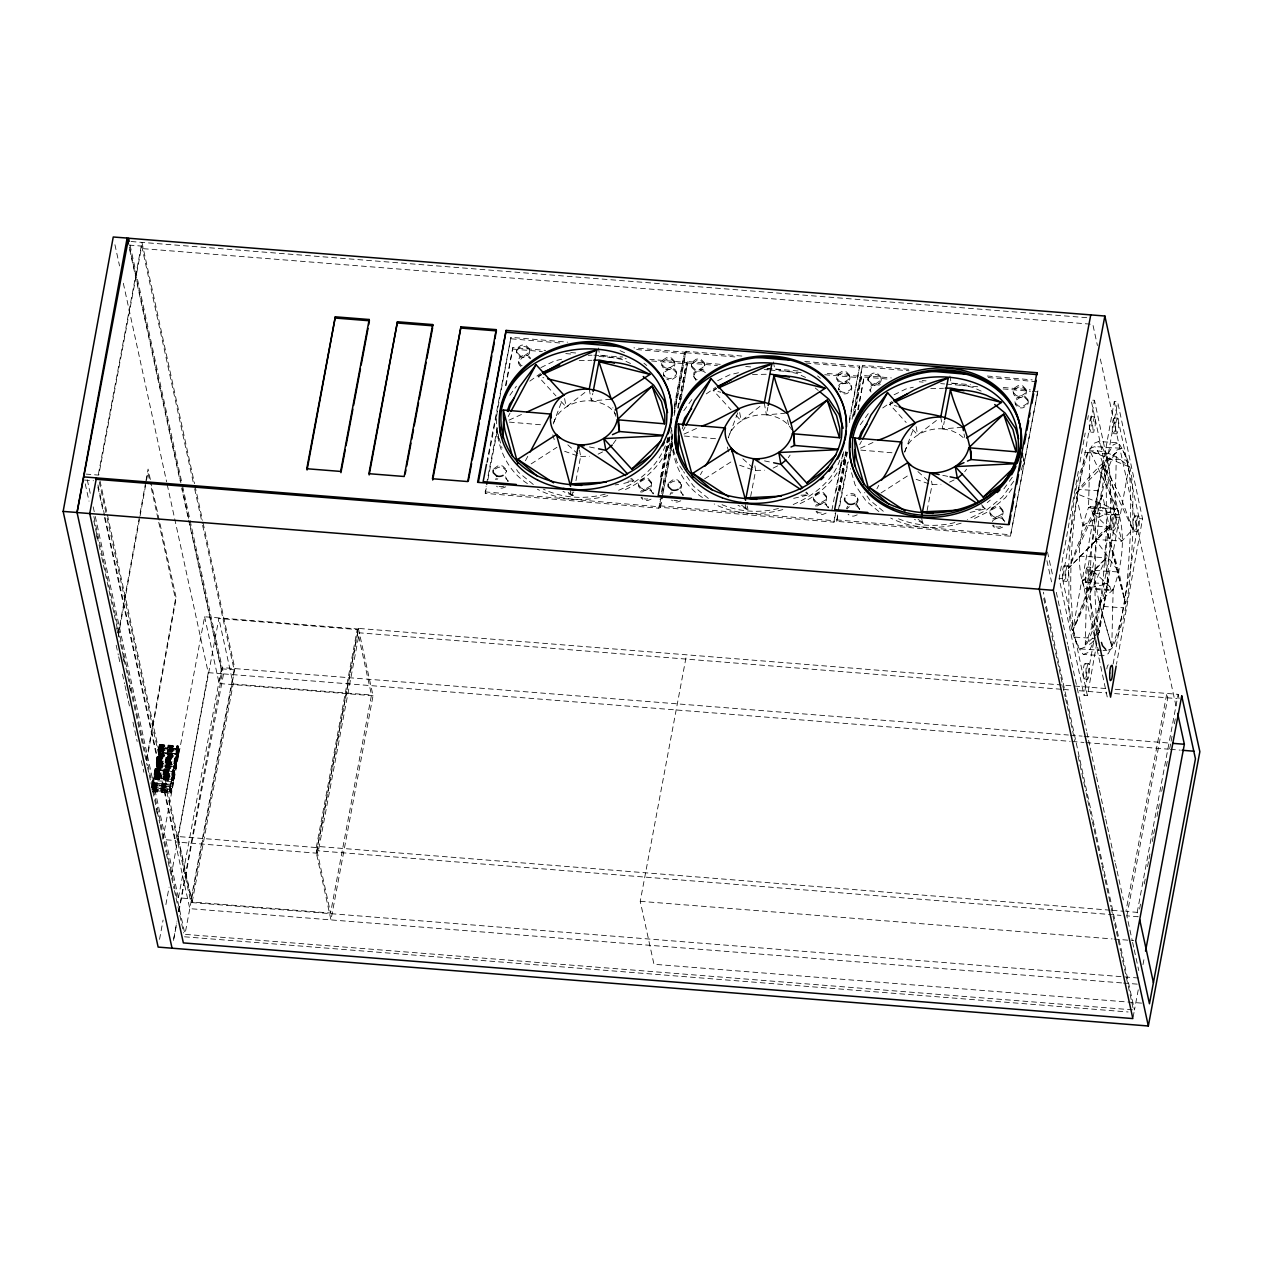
<?xml version="1.0" encoding="UTF-8"?>
<svg xmlns="http://www.w3.org/2000/svg" width="1263" height="1263" viewBox="0 0 1263 1263"><rect width="100%" height="100%" fill="white"/><g stroke="black" fill="none" stroke-linecap="round" stroke-linejoin="round"><path stroke-width="0.75" stroke-dasharray="5 3.75" d="M178.888 748.927L159.864 747.364C162.138 746.528 158.822 762.378 158.68 752.559L176.978 753.948C178.02 764.81 179.614 746.212 177.957 745.88L159.643 744.491L158.396 751.343L158.57 752.48L178.288 753.885L178.383 749.954L158.57 748.454M152.16 786.944L152.144 787.78L171.768 789.249L171.942 788.428L152.16 786.944L153.028 780.439L171.326 781.829L172.321 786.344L154.007 784.955L153.028 780.439M154.449 774.172L155.207 770.114L173.505 771.504L173.457 778.75L155.144 777.361L154.449 774.172L172.763 775.561L173.457 778.75M155.144 777.361L155.207 770.114M175.746 766.894L157.291 765.599L156.596 762.41L157.354 758.353L175.652 759.742L175.604 766.988L175.652 759.742M157.291 765.599L157.354 758.353M170.095 789.28C170.489 799.684 175.068 780.85 171.484 779.318L153.17 777.929L152.113 784.149L151.797 787.891L170.095 789.28L170.584 784.339L152.27 782.949M172.763 775.561L173.505 771.504M159.643 744.491L159.864 747.364M1090.522 506.747L1117.029 508.468C1126.343 533.491 1122.491 564.829 1113.145 589.71L1111.172 590.484L1084.649 588.763C1075.35 563.74 1079.186 532.418 1088.548 507.537L1090.522 506.747C1099.82 531.77 1095.984 563.109 1086.622 587.974L1085.264 644.714L1087.917 645.282L1091.153 643.372A160.606 20.745 -75.3 0 0 1094.958 639.015M1128.948 466.71L1089.906 450.812L1120.265 515.13L1088.548 507.537L1089.906 450.812L1099.647 451.049L1109.498 453.796A161.838 74.375 81.9 0 1 1128.948 466.694L1120.265 515.13L1093.742 513.409L1102.441 464.989A161.869 74.391 81.9 0 1 1121.544 499.295L1132.785 529.371L1121.86 541.132L1095.337 539.412L1106.277 527.65L1118.907 572.013L1125.68 603.809A146.808 3.363 76 0 1 1121.055 586.064L1106.277 527.65L1125.68 603.809M1092.384 570.292L1099.157 602.088A146.587 3.363 76 0 0 1102.962 616.028L1111.787 646.435L1113.145 589.71L1092.384 570.292L1118.907 572.013L1095.337 539.412M1102.536 495.143L1068.908 567.876L1109.309 526.939L1068.908 567.876L1078.902 542.285L1093.205 511.989A147.85 52.02 -66.9 0 1 1102.536 495.143L1109.309 526.939L1082.786 525.219L1076.013 493.423A148.039 52.083 -66.9 0 1 1086.148 480.382L1099.741 465.794L1116.413 452.533L1115.055 509.257C1105.709 534.138 1101.857 565.461 1111.172 590.484M177.846 749.117C177.167 745.091 176.852 756.853 177.846 749.117L158.68 747.68M159.201 753.348C160.433 741.239 160.638 755.827 159.201 753.348L178.446 754.627M154.118 774.882C157.054 752.59 156.375 792.122 154.118 774.882L172.431 776.271C172.605 786.344 176.362 772.703 173.82 769.672L155.302 768.346M156.265 763.12C159.201 740.828 158.522 780.36 156.265 763.12L174.578 764.51C176.82 781.75 177.515 742.218 174.578 764.51M172.431 776.271L173.82 769.672M527.397 483.571C503.463 468.336 493.707 438.198 497.322 410.964L487.423 462.211M498.269 438.671L498.396 434.882M520.94 366.491C516.93 363.949 517.656 356.987 522.472 355.756A6.725 5.652 -10.8 0 1 528.897 356.308L530.87 358.455M522.124 365.67A6.725 5.652 -10.8 0 1 520.672 365.007L518.619 361.597L522.74 357.24A6.725 5.652 -10.8 0 1 529.165 357.792L530.334 358.755M702.449 497.511C680.473 483.366 669.579 456.132 672.169 430.588M673.305 452.612L673.432 448.823M705.37 372.696L704.201 371.732A6.725 5.652 -10.8 0 0 697.776 371.18L695.045 372.932L693.624 376.942L693.892 372.696L697.508 369.696A6.725 5.652 -10.8 0 1 703.933 370.248L705.922 372.411M879.222 385.136A6.725 5.652 -10.8 0 0 874.233 385.247L871.502 386.999L870.081 390.993L870.349 386.746L873.964 383.763A6.725 5.652 -10.8 0 1 880.39 384.315M1021.435 469.962L1024.198 458.816M171.484 779.318L170.9 791.175L171.768 789.249M1078.476 489.46C1072.555 524.603 1070.156 560.298 1070.85 595.931C1073.439 615.16 1069.84 638.778 1083.322 654.455L1103.136 655.734L1108.251 653.681C1128.443 615.397 1127.701 569.802 1130.874 527.602C1128.79 500.211 1135.311 466.221 1118.371 442.792L1098.557 441.497L1093.426 443.55L1088.138 452.707L1083.038 468.368L1078.476 489.46L1098.289 490.739L1102.852 469.662L1107.951 454.001L1113.24 444.829L1118.371 442.792M1098.289 490.739C1091.279 543.295 1084.112 598.678 1098.526 650.524M1083.322 654.455L1088.438 652.403C1108.614 614.118 1107.888 568.524 1111.061 526.308C1108.961 498.932 1115.497 464.926 1098.557 441.497M358.376 628.406L373.043 695.771L330.953 919.89L316.413 853.157L358.376 628.406L1105.867 688.54M1096.789 643.325L1087.411 695.66L1084.064 695.439L1059.136 578.391L1078.602 469.852M1079.991 462.1L1082.77 446.597M1083.117 444.655L1084.159 438.845M1084.507 436.903L1085.201 433.02M1087.632 419.458L1088.327 415.574M1087.411 695.66L1062.483 578.612L1094.468 400.292L1091.121 400.071L1116.05 517.12L1084.064 695.439M1095.416 569.597L1083.686 603.525A161.111 20.808 -75.3 0 1 1072.745 630.537L1095.416 569.597L1106.356 557.82L1081.428 582.101L1072.745 630.537L1106.356 557.82L1079.833 556.099M1107.225 696.939L1082.296 579.906L1114.282 401.587L1117.629 401.792L1142.557 518.84L1116.492 664.212M1097.089 633.837L1085.643 580.112L1117.629 401.792M1098.194 635.573L1119.397 517.341L1094.468 400.292M1097.768 634.768A160.606 20.745 -75.3 0 0 1099.252 632.258L1107.935 583.822L1081.428 582.101M1113.129 663.991L1139.21 518.619L1114.282 401.587M118.28 633.663L145.624 482.624M145.971 480.698L148.071 469.078L150.597 480.619M118.248 636.441L146.176 482.198M146.524 480.272L147.913 472.567L149.587 480.224M146.54 759.126L175.51 599.104L150.013 482.15M146.745 760.626L176.189 597.983L151.007 482.545M154.007 784.955L153.139 789.091M153.17 777.929L154.496 783.96L153.123 790.622L171.421 792.012M170.284 786.738L177.846 745.296L178.92 750.206L171.358 791.664L170.284 786.738L151.97 785.365M159.548 939.356L163.085 920.032M165.895 904.576L169.068 887.179M171.2 875.591L208.237 672.674L167.048 483.761M173.805 938.472L176.978 921.09M178.746 911.428L222.13 673.716L181.777 488.67M98.372 474.367L141.93 242.385L194.549 483.682M129.047 245.085L141.756 246.096L98.751 475.125L86.042 474.099M316.413 853.157L358.487 629.037L204.622 616.77L162.801 839.516L175.51 840.527L175.241 841.916L316.413 853.157L318.387 850.82L359.324 632.81L1061.567 689.298M177.941 836.532L218.878 618.523L357.224 629.542L371.496 695.029L330.559 913.038L192.213 902.003L177.941 836.532L316.287 847.552L330.559 913.038M202.633 525.345L234.129 669.8L191.123 898.814L178.43 897.804L221.435 668.79L189.939 524.334M373.043 695.771L219.178 683.504L222.162 667.59L1068.372 735.019M173.489 940.414L176.757 923.032M178.936 911.444L223.535 673.889L181.983 483.287M1132.501 1009.847L184.966 934.352L234.871 668.601L202.948 522.219M192.213 902.003L233.15 683.993L218.878 618.523M316.287 847.552L357.224 629.542M1141.594 1003.122L653.966 964.269L640.23 901.308L686.235 656.381M1126.849 915.849L1167.786 697.855L1166.838 693.434L1125.901 911.444L1137.205 912.36L1138.137 916.764L1126.849 915.849L1127.67 919.638M1137.205 912.36L1178.142 694.35L1113.729 689.172M1139.589 909.044L1140.678 903.266M1144.294 883.974L1145.383 878.18M1147.562 866.607L1148.651 860.813M1149.014 858.887L1150.104 853.093M1152.266 841.521L1153.356 835.727M1153.719 833.801L1154.808 828.023M1156.987 816.435L1158.06 810.657M1158.424 808.73L1159.513 802.936M1161.692 791.364L1162.781 785.57M1166.396 766.278L1167.486 760.5M1169.664 748.912L1170.754 743.133M1171.117 741.207L1172.19 735.413M1174.369 723.841L1175.458 718.047M1133.148 1017.047L1134 1012.452M1138.247 989.813L1134.458 1010.005L1043.364 592.189M1142.983 964.648L1144.436 956.912M486.839 462.384L510.978 337.332L567.561 342.178M498.048 407.16L510.978 337.332M672.642 437.045L658.907 508.215L485.26 493.359L486.081 486.192M486.444 484.282L497.448 427.336M505.5 385.578L512.825 347.609L545.632 350.404M485.26 493.359L487.486 481.819M487.85 479.893L497.133 431.804M506.037 385.641L512.825 347.609M568.192 492.428L573.086 495.633L573.797 491.891M575.96 480.698L580.648 456.432L579.133 448.049M553.826 422.252C559.004 407.207 576.307 399.787 591.368 400.86L592.805 393.409M660.502 477.225L668.301 436.824M674.237 406.055L684.641 352.188L633.9 347.846M661.086 477.067L668.79 437.203M674.284 408.723L684.641 352.188M661.891 476.325L669.69 435.924M674.142 412.843L686.014 351.288L742.597 356.119M662.475 476.167L671.269 430.604M674.189 415.416L686.014 351.288M658.907 508.215L660.107 499.138M661.575 491.544L672.563 434.598L671.3 427.573M677.694 408.012L686.488 362.449L649.829 359.324M678.215 408.186L686.488 362.449M835.806 512.541L833.959 522.172L660.296 507.316L672.484 441.276M679.81 403.307L687.877 361.55L720.668 364.36M660.296 507.316L662.522 495.775M662.901 493.849L672.548 443.834M681.089 399.582L687.877 361.55M750.648 496.517L755.684 470.389L754.785 465.352M737.718 412.78L728.277 437.945C732.682 421.889 750.743 413.633 766.404 414.817L767.857 407.349M831.843 510.41L843.337 450.78M849.289 419.995L859.677 366.128L803.094 361.297M836.138 491.023L843.826 451.144M849.32 422.679L859.677 366.128M838.348 490.391L846.147 449.991M852.083 419.205L862.471 365.339L909.297 369.349M838.932 490.218L846.257 452.265C840.116 476.688 820.066 495.538 797.19 504.821M853.22 416.19L862.471 365.339M833.959 522.172L835.159 513.094M839.548 490.312L846.873 452.343M853.835 416.269L861.524 376.406L824.865 373.264M839.895 491.386L847.694 450.986M854.751 414.438L861.524 376.406M1010.416 536.222L1037.981 390.456L1010.416 536.222L836.753 521.366L837.953 512.289M838.316 510.394L847.836 461.042M857.735 409.78L864.334 375.616L891.346 377.921M836.753 521.366L838.237 513.678M839.721 505.989L848.262 461.737M858.287 409.796L864.334 375.616M927.105 510.568L932.141 484.455L931.541 481.092M904.687 452.028C909.155 435.988 927.168 427.683 942.861 428.867L944.314 421.416M158.838 754.295L177.704 755.59L178.288 753.885M177.957 745.88L176.978 753.948M158.885 750.696L159.422 746.354L158.885 750.696L177.199 752.085M667.89 437.456C661.923 462.668 641.099 481.55 617.544 490.691M672.563 434.598C666.564 460.442 646.53 481.235 622.138 490.881M839.816 460.158C832.27 482.213 811.714 496.991 790.843 505.5M1086.464 568.65L1087.238 567.055L1090.964 567.245A8.336 1.468 -86.1 0 1 1091.737 570.229L1091.658 576.054A7.625 1.342 -86.1 0 1 1090.806 581.327L1090.032 582.922L1086.306 582.717A8.336 1.468 -86.1 0 1 1085.549 579.733L1085.612 573.907A7.625 1.342 -86.1 0 1 1086.464 568.65M553.226 423.989L562.003 400.624M904.734 451.996L913.496 428.631M508.184 416.569L510.031 413.112M525.424 460.758L528.202 455.564M683.22 430.509L685.083 427.052M700.46 474.699L702.323 471.241M859.677 444.576L861.54 441.119M876.917 488.765L878.78 485.308M509.842 395.272L516.409 386.178M613.218 443.739L615.997 439.887M683.788 410.728L692.55 398.619L692.819 400.103M788.254 457.695L790.117 455.122M860.245 424.794L869.007 412.669M964.711 471.746L966.574 469.189M1003.88 488.892L1008.269 482.845M1009.358 481.329L1012.642 476.783M1013.779 481.219L1002.348 497.038L986.498 510.126L967.3 519.551M1012.042 488.592L1005.474 497.669L988.787 511.436L971.957 519.709M493.896 468.762L497.733 465.968A6.741 5.668 -10.8 0 1 502.706 466.11L505.879 469.126A6.173 5.178 -10.8 0 1 505.421 473.23M668.948 482.703L672.784 479.908A6.741 5.668 -10.8 0 1 677.742 480.066L680.931 483.082A6.173 5.178 -10.8 0 1 680.457 487.186L679.478 488.371M855.935 502.437L856.914 501.253A6.173 5.178 -10.8 0 0 857.388 497.133L854.198 494.117A6.741 5.668 -10.8 0 0 849.241 493.975L846.384 495.585M856.203 503.921L857.182 502.737A6.173 5.178 -10.8 0 0 857.656 498.617L854.467 495.601A6.741 5.668 -10.8 0 0 849.51 495.459L847.962 496.106M1111.74 514.278L1110.966 515.667A7.625 1.342 -86.1 0 0 1110.066 520.766L1109.94 526.671A8.336 1.468 -86.1 0 0 1110.651 529.923L1114.361 530.239L1115.15 528.834A7.625 1.342 -86.1 0 0 1116.034 523.735L1116.176 517.83A8.336 1.468 -86.1 0 0 1115.45 514.578L1112.103 514.373A8.336 1.468 -86.1 0 1 1112.814 517.625L1112.687 523.529A7.625 1.342 -86.1 0 1 1111.787 528.629L1111.014 530.018M1115.087 514.499L1114.313 515.888A7.625 1.342 -86.1 0 0 1113.413 520.988L1113.287 526.892A8.336 1.468 -86.1 0 0 1113.998 530.144L1114.361 530.239M178.383 749.954L177.704 755.59M1134.916 515.778L1134.127 517.151A7.625 1.342 -86.1 0 0 1133.227 522.219L1133.1 528.139A8.336 1.468 -86.1 0 0 1133.811 531.423L1137.521 531.739L1138.295 530.365A7.625 1.342 -86.1 0 0 1139.21 525.297L1139.337 519.377A8.336 1.468 -86.1 0 0 1138.626 516.093L1135.279 515.872A8.336 1.468 -86.1 0 1 1135.99 519.172L1135.847 525.076A7.625 1.342 -86.1 0 1 1134.948 530.16L1134.174 531.518M1138.263 515.999L1137.489 517.356A7.625 1.342 -86.1 0 0 1136.574 522.44L1136.447 528.344A8.336 1.468 -86.1 0 0 1137.158 531.628L1137.521 531.739M1116.413 452.533L1076.013 493.423L1115.055 509.257L1117.029 508.468M641.667 492.27L645.914 489.918A6.741 5.668 -10.8 0 1 650.761 490.644L653.381 494.007L650.492 489.16A6.741 5.668 -10.8 0 0 645.646 488.434L641.399 490.786A6.173 5.178 -10.8 0 0 640.594 492.065M816.719 506.226L820.95 503.874A6.741 5.668 -10.8 0 1 825.813 504.584L828.433 507.963L825.544 503.1A6.741 5.668 -10.8 0 0 820.682 502.39L816.451 504.742A6.173 5.178 -10.8 0 0 815.251 507.394M1099.252 632.258L1085.264 644.714L1107.935 583.822L1084.649 588.763M496.643 479.703L497.843 478.661M671.679 493.644L672.895 492.602M849.352 506.668L848.136 507.71A6.173 5.178 -10.8 0 0 847.284 508.957M529.813 381.142L540.501 373.469M706.301 393.898L715.553 387.425M882.758 407.949L892.01 401.492M987.208 502.658L990.239 500.148M1108.267 664.812L1107.493 665.948A7.625 1.342 -86.1 0 0 1106.798 668.885M561.056 401.429L566.14 406.986L586.158 391.498M736.092 415.369L741.192 420.926L761.21 405.439M912.549 429.436L917.648 434.993L937.667 419.505M495.159 469.062L498.001 467.452A6.741 5.668 -10.8 0 1 502.974 467.594L506.147 470.61A6.173 5.178 -10.8 0 1 505.689 474.714M670.195 483.003L673.053 481.392A6.741 5.668 -10.8 0 1 678.01 481.55L680.489 483.319L681.483 485.923M1085.122 663.312L1084.349 664.37A7.625 1.342 -86.1 0 0 1083.386 669.169L1083.165 675.168A8.336 1.468 -86.1 0 0 1083.812 678.847L1087.506 679.336L1088.28 678.263A7.625 1.342 -86.1 0 0 1089.243 673.463L1089.464 667.48A8.336 1.468 -86.1 0 0 1088.817 663.801L1085.47 663.58A8.336 1.468 -86.1 0 1 1086.117 667.259L1085.88 673.258A7.625 1.342 -86.1 0 1 1084.933 678.057L1084.159 679.115M1088.469 663.533L1087.696 664.591A7.625 1.342 -86.1 0 0 1086.733 669.39L1086.512 675.389A8.336 1.468 -86.1 0 0 1087.159 679.068L1087.506 679.336M541.274 374.306L538.149 376.421L555.957 395.872M716.31 388.262L713.185 390.362L731.009 409.812M892.767 402.313L889.641 404.428L906.187 422.489M531.155 463.884L556.951 447.307M704.58 478.866L731.987 461.263M881.037 492.933L908.444 475.314M159.154 756.063L177.467 757.453M651.077 499.138L647.998 500.416A6.741 5.668 -10.8 0 1 643.135 499.69L641.004 497.638M826.113 513.078L823.034 514.357A6.741 5.668 -10.8 0 1 818.187 513.646L816.056 511.594M1002.569 527.145L999.491 528.423A6.741 5.668 -10.8 0 1 994.644 527.697L992.513 525.645M505.721 486.839L502.595 488.039A6.741 5.668 -10.8 0 1 497.78 487.171L496.596 486.223M680.757 500.795L677.631 501.979A6.741 5.668 -10.8 0 1 672.832 501.111L671.632 500.18M857.214 514.846L854.088 516.046A6.741 5.668 -10.8 0 1 849.289 515.178L848.089 514.23M1064.33 565.477L1063.557 566.392A7.625 1.342 -86.1 0 0 1062.578 571.05L1062.309 577.08A8.336 1.468 -86.1 0 0 1062.925 580.917L1066.619 581.485L1067.393 580.57A7.625 1.342 -86.1 0 0 1068.372 575.896L1068.624 569.881A8.336 1.468 -86.1 0 0 1068.024 566.029L1064.677 565.824A8.336 1.468 -86.1 0 1 1065.277 569.66L1065.009 575.691A7.625 1.342 -86.1 0 1 1064.046 580.349L1063.272 581.264M1067.677 565.698L1066.903 566.613A7.625 1.342 -86.1 0 0 1065.925 571.271L1065.672 577.286A8.336 1.468 -86.1 0 0 1066.272 581.138L1066.619 581.485M1082.786 525.219L1115.055 509.257L1088.548 507.537M540.911 367.596L554.378 360.981L561.814 359.181M717.637 380.716L729.414 374.922L740.592 372.222M598.078 454.143L602.751 451.854M894.093 394.782L905.871 388.988L913.323 387.188M773.13 468.099L777.803 465.794M949.587 482.15L954.244 479.861M508.942 420.153L523.166 413.711M683.993 434.093L698.202 427.668M860.45 448.16L874.659 441.734M541.701 374.811L538.149 376.421L543.816 377.826M716.737 388.767L713.185 390.362L720.763 392.24M893.194 402.818L889.641 404.428L897.219 406.307M1091.106 416.411L1089.148 423.847L1089.969 432.183L1093.695 432.262L1095.274 424.968L1094.784 417.011L1091.106 416.411L1091.927 424.747L1089.969 432.183M1094.453 416.632L1092.495 424.068L1093.316 432.404M1108.488 650.003L1111.724 648.708C1130.906 612.318 1130.211 568.997 1133.227 528.897C1131.269 502.548 1137.426 470.925 1121.339 448.302L1094.832 446.581L1089.953 448.523C1070.787 484.913 1071.482 528.234 1068.466 568.35C1070.424 594.684 1064.267 626.306 1080.354 648.929L1101.178 650.287M1121.339 448.302L1116.476 450.244C1100.483 478.361 1100.073 512.304 1096.252 543.674C1094.532 573.828 1093.6 604.346 1098.905 634.2M1080.354 648.929L1085.217 646.988C1104.399 610.597 1103.688 567.276 1106.704 527.176C1104.746 500.827 1110.919 469.204 1094.832 446.581M1000.849 526.45L999.222 526.939A6.741 5.668 -10.8 0 1 994.376 526.213M503.969 486.113L502.327 486.555A6.741 5.668 -10.8 0 1 498.98 486.318M605.198 494.117C585.006 499.564 562.351 498.254 543.422 489.16M607.787 495.617C584.706 502.216 558.751 500.416 537.375 489.207M778.466 508.5C759.395 513.315 738.145 511.989 720.163 503.874M782.839 509.557C760.405 515.936 735.129 514.546 714.195 503.969M954.923 522.55C935.851 527.381 914.601 526.055 896.619 517.941M961.159 523.166C938.172 529.955 912.186 528.944 890.652 518.035M623.764 483.429L633.868 480.887L631.326 478.109M793.669 498.348L808.904 494.828L806.362 492.049M970.126 512.415L985.361 508.894L981.54 504.726M615.16 484.913L618.617 484.408M589.237 389.115L591.368 400.86L611.324 399.282M764.289 403.055L766.404 414.817L784.56 413.364M940.746 417.122L942.861 428.867L962.816 427.289M627.964 481.171L633.868 480.887L630.616 478.756M801.042 495.207L808.904 494.828L805.652 492.696M975.541 509.368L985.361 508.894L982.109 506.763M1090.964 567.245L1089.827 568.871A7.625 1.342 -86.1 0 0 1088.959 574.128L1088.895 579.954A8.336 1.468 -86.1 0 0 1089.653 582.938M1086.306 582.717L1087.459 581.106A7.625 1.342 -86.1 0 0 1088.311 575.833L1088.39 570.008A8.336 1.468 -86.1 0 0 1087.617 567.04M588.179 355.298L592.015 355.203M593.926 355.156L622.817 357.003M579.243 360.571L591.968 360.271M767.051 369.159L774.708 368.97L796.7 373.359L805.589 377.448M752.464 374.558L767.004 374.227M930.752 388.578L943.461 388.278M580.648 456.432L589.474 456.227M755.684 470.389L764.525 470.183M932.141 484.455L940.982 484.234M1114.361 417.974L1113.208 419.553A7.625 1.342 -86.1 0 0 1112.356 424.794L1112.277 430.636A8.336 1.468 -86.1 0 0 1113.035 433.635L1116.76 433.856L1117.534 432.278A7.625 1.342 -86.1 0 0 1118.402 427.036L1118.465 421.195A8.336 1.468 -86.1 0 0 1117.708 418.179L1114.361 417.974A8.336 1.468 -86.1 0 1 1115.118 420.974L1115.055 426.815A7.625 1.342 -86.1 0 1 1114.187 432.057L1113.035 433.635M1117.708 418.195L1116.571 419.774A7.625 1.342 -86.1 0 0 1115.703 425.015L1115.624 430.857A8.336 1.468 -86.1 0 0 1116.397 433.856M1084.791 452.501L1107.951 454.001M1106.925 458.816L1126.738 460.095M1116.05 517.12L1119.397 517.341M1139.21 518.619L1142.557 518.84M1059.136 578.391L1062.483 578.612M1082.296 579.906L1085.643 580.112M1086.622 587.974L1113.145 589.71L1099.157 602.088L1111.787 646.435M1103.404 606.493L1123.217 607.787M1074.939 637.136L1094.753 638.415M1103.073 650.413L1106.862 650.65M208.237 672.674L222.13 673.716M159.391 744.775L178.13 746.212M159.233 745.138L177.546 746.528M159.896 745.265L178.194 746.654M159.091 745.612L177.404 747.001M159.912 745.833L178.225 747.222M158.949 746.212L178.209 747.917M159.28 746.512L178.699 748.138M158.806 746.922L178.825 748.485M160.606 748.122L178.92 749.512M159.896 748.754L178.92 750.206M158.491 749.227L178.572 750.806M160.575 749.654L178.872 751.043M158.428 750.001L177.499 751.469M159.485 750.269L178.541 751.738M158.791 750.522L178.809 751.943M158.396 751.343L178.715 752.843M158.475 752.227L178.588 753.743M158.87 753.332L178.083 754.785M159.264 753.964L178.288 755.448M159.801 754.753L178.115 756.127M158.87 755.069L177.183 756.458M159.643 755.306L177.941 756.695M158.949 755.669L177.767 757.105M159.043 755.969L177.609 757.374M157.449 756.584L176.141 758.053M157.244 756.853L175.541 758.242M158.001 756.995L176.299 758.384M157.038 757.326L175.336 758.716M158.143 757.516L176.441 758.889M156.833 758.005L176.567 759.568M157.07 758.684L175.368 760.058M156.659 758.889L176.646 760.342M156.944 759.079L175.241 760.468M156.817 759.631L176.694 761.226M156.486 759.9L174.799 761.289M156.707 760.294L175.02 761.684M158.38 760.815L176.694 762.205M156.375 760.942L174.957 762.363M158.049 761.542L176.346 762.931M156.612 761.684L176.662 763.294M156.296 762.015L174.61 763.405M158.033 762.268L176.346 763.657M156.596 762.41L174.91 763.799M158.001 762.963L176.583 764.368M157.938 763.641L176.236 765.031M158.159 764.02L176.473 765.41M156.265 764.099L176.141 765.678M156.312 764.983L176.299 766.436M157.575 765.252L175.889 766.641M156.391 765.757L174.704 767.146M157.812 765.946L176.11 767.32M156.517 766.436L175.92 768.015M156.659 766.957L175.715 768.488M156.817 767.288L175.494 768.757M155.681 768.425L173.994 769.814M155.096 768.614L174.152 770.146M154.891 769.088L173.189 770.477M155.996 769.278L174.294 770.651M154.686 769.767L174.42 771.33M154.923 770.446L173.363 771.582M154.512 770.651L174.499 772.103M154.796 770.84L173.094 772.23M154.67 771.393L174.547 772.988M154.339 771.661L172.652 773.051M154.56 772.056L172.873 773.445M156.233 772.577L174.547 773.966M154.228 772.703L172.81 774.124M155.902 773.303L174.199 774.693M154.465 773.445L174.515 775.056M154.149 773.777L172.463 775.166M155.886 774.03L174.199 775.419M155.854 774.74L174.436 776.129M155.791 775.403L174.089 776.792M156.012 775.782L174.31 777.171M154.118 775.861L172.431 777.25M155.681 776.05L173.994 777.44M155.57 776.619L174.152 778.197M154.165 776.745L173.741 778.403M155.302 777.266L173.599 778.655M154.244 777.519L173.962 779.082M154.37 778.197L173.773 779.776M154.512 778.718L173.568 780.25M154.67 779.05L173.347 780.518M154.844 779.176L173.157 780.566M152.649 782.507L170.947 783.881M152.507 783.36L170.805 784.749M154.496 783.96L172.794 785.349M152.113 784.149L170.694 785.618M152.286 785.112L170.584 786.486M152.207 785.981L170.521 787.37M151.86 786.565L170.173 787.954M152.192 788.475L171.61 789.928M153.565 788.917L171.879 790.306M151.781 789.043L171.436 790.48M152.965 789.501L171.279 790.891M152.428 789.549L171.073 791.159M153.344 789.864L171.657 791.254M151.844 790.022L170.158 791.396M152.886 791.206L171.2 792.596M152.381 791.727L170.931 793.038M131.052 241.517L1087.506 317.739M143.303 248.685L1092.811 324.338L1097.421 345.525M84.416 480.035L93.494 480.761M1063.525 689.456L1071.403 690.087M1079.265 690.719L1106.798 692.945M1114.676 693.576L1177.195 698.597M1070.345 735.177L1082.138 736.124M1084.096 736.282L1170.596 743.165M221.435 668.79L234.129 669.8M223.535 673.889L1070.203 741.349M1072.161 741.507L1083.954 742.455M1085.912 742.612L1168.417 749.18M1170.391 749.338L1180.21 750.127M233.15 683.993L371.496 695.029M1110.161 910.181L317.439 846.415L318.387 850.82L1120.944 915.375M1112.135 910.339L1123.944 911.286M640.23 901.308L1112.135 938.914M1114.092 939.072L1133.764 940.635M1138.468 978.02L190.95 902.524L106.392 514.704M1121.591 982.898L189.797 908.65L103.708 513.82M1123.549 983.056L1137.316 984.145M184.509 936.799L1128.112 1011.979M987.35 376.027L1032.234 379.863M862.74 366.823L909.044 370.785M988.155 377.558L1036.402 381.679M686.283 352.772L736.455 357.066M805.92 363.002L859.945 367.628M511.247 338.816L561.404 343.11M636.663 349.551L684.909 353.672M922.211 380.558L926.079 380.889M949.887 376.011L951.165 383.036L970.458 384.694M1003.248 387.488L1030.276 389.809M745.754 366.507L751.548 366.996M766.988 368.322L799.779 371.117M864.602 377.1L888.015 379.089M919.227 381.773L923.127 382.105M940.698 383.605L944.598 383.936M946.54 384.11L979.725 386.936M1003.138 388.941L1030.45 391.277M1032.408 391.451L1038.249 391.94M570.718 352.551L578.438 353.214M688.146 363.034L717.416 365.544M764.241 369.538L768.141 369.87M770.098 370.043L801.31 372.711M824.723 374.716L861.792 377.89M513.094 349.093L542.364 351.588M565.777 353.593L573.591 354.256M598.946 356.434L626.274 358.771M651.629 360.934L686.756 363.933M860.829 450.102L894.236 452.959M684.372 436.035L715.805 438.735M509.321 422.095L540.769 424.778M836.485 519.882L1010.147 534.738M660.028 505.832L833.691 520.688M484.992 491.875L658.639 506.731M951.165 383.036L973.157 387.409L982.046 391.514M942.861 428.867L951.339 430.557L958.87 434.03L964.948 439.035M766.404 414.817C776.35 415.937 786.66 420.532 791.648 429.625M591.368 400.86C600.635 402.013 610.455 405.881 615.555 414.138M928.747 483.776L916.133 479.293M752.29 469.71L739.676 465.242M577.254 455.769L564.64 451.286M942.782 475.33L948.245 476.451M764.494 460.884L771.788 462.4M589.458 446.944L596.752 448.444M620.07 350.625L627.174 353.893M630.537 363.491L621.649 359.402L599.657 355.029L598.394 348.004M840.321 390.962L841.663 391.783A6.741 5.668 -10.8 0 0 846.589 392.146L850.599 389.509A6.173 5.178 -10.8 0 0 851.325 385.42L848.341 382.263A6.741 5.668 -10.8 0 0 843.416 381.884L839.406 384.52A6.173 5.178 -10.8 0 0 838.679 388.625L838.948 390.109A6.173 5.178 -10.8 0 1 839.674 386.004L843.684 383.368A6.741 5.668 -10.8 0 1 848.61 383.747L851.594 386.904A6.173 5.178 -10.8 0 1 850.867 390.993L846.857 393.63A6.741 5.668 -10.8 0 1 841.932 393.267L839.579 391.372M918.075 519.377L924.579 523.64A130.847 110.797 28 0 1 914.444 519.346M741.618 505.311L748.122 509.573L747.112 505.879M993.144 525.313L994.376 526.213M816.687 511.247L817.919 512.162A6.741 5.668 -10.8 0 0 822.766 512.873M641.636 497.306L642.883 498.206M680.552 490.786L683.283 495.728L680.82 492.27M505.516 476.846L508.247 481.787L505.784 478.33M817.54 375.932L820.397 378.3M815.251 387.994L818.25 390.472M883.295 511.262L869.812 500.148L864.618 492.475M878.89 511.578L865.992 500.937L855.083 484.818L850.299 468.494M695.992 380.447L693.355 375.458M643.925 363.176L646.782 365.528M708.338 498.443L693.355 486.081L683.583 471.652M533.302 484.487L518.304 472.141L515.193 467.531M917.901 471.557L929.3 481.866M742.881 458.785L752.843 467.815M567.829 444.844L577.791 453.859M1093.742 513.409L1121.86 541.132L1102.441 464.989L1132.785 529.371M665.285 377.021L663.643 374.669A6.173 5.178 -10.8 0 1 664.37 370.58L668.364 367.943A6.741 5.668 -10.8 0 1 673.305 368.307L675.658 370.201L676.542 372.948A6.173 5.178 -10.8 0 1 675.816 377.053L671.821 379.689A6.741 5.668 -10.8 0 1 666.88 379.31M871.012 392.051L869.812 389.509M693.75 376.8L695.724 378.963A6.725 5.652 -10.8 0 0 697.176 379.626M682.494 470.025L677.031 461.974L671.727 443.834M868.202 380.242L871.359 383.273A6.741 5.668 -10.8 0 0 876.317 383.447L880.185 380.652A6.173 5.178 -10.8 0 0 880.674 376.548L877.501 373.532A6.741 5.668 -10.8 0 0 872.544 373.359L868.691 376.137A6.173 5.178 -10.8 0 0 868.202 380.242L867.918 378.868M704.486 363.981L701.312 360.95A6.741 5.668 -10.8 0 0 696.355 360.776L692.503 363.555A6.173 5.178 -10.8 0 0 692.013 367.659L695.171 370.691A6.741 5.668 -10.8 0 0 700.128 370.864L703.996 368.086A6.173 5.178 -10.8 0 0 704.486 363.981L704.754 365.339M691.745 366.175L694.903 369.206A6.741 5.668 -10.8 0 0 699.86 369.38L703.728 366.602A6.173 5.178 -10.8 0 0 704.217 362.497L701.044 359.466A6.741 5.668 -10.8 0 0 696.087 359.292L692.235 362.071A6.173 5.178 -10.8 0 0 691.745 366.175L691.461 364.818M516.693 352.235L519.867 355.266A6.741 5.668 -10.8 0 0 524.824 355.44L528.676 352.645A6.173 5.178 -10.8 0 0 529.165 348.541L526.008 345.509A6.741 5.668 -10.8 0 0 521.051 345.336L517.183 348.13A6.173 5.178 -10.8 0 0 516.693 352.235L516.425 350.861M1027.782 399.471L1024.798 396.314A6.741 5.668 -10.8 0 0 1019.873 395.951L1015.862 398.587A6.173 5.178 -10.8 0 0 1015.136 402.676L1016.036 405.439L1018.388 407.318A6.741 5.668 -10.8 0 0 1023.314 407.696L1027.324 405.06A6.173 5.178 -10.8 0 0 1028.05 400.955L1027.782 399.471A6.173 5.178 -10.8 0 1 1027.056 403.576L1023.046 406.212A6.741 5.668 -10.8 0 1 1018.12 405.833L1015.136 402.676M1028.05 400.955L1025.067 397.798A6.741 5.668 -10.8 0 0 1020.141 397.435L1016.131 400.071A6.173 5.178 -10.8 0 0 1015.405 404.16M838.679 388.625L839.311 389.888M676.542 372.948L673.574 369.791A6.741 5.668 -10.8 0 0 668.632 369.428L664.638 372.064A6.173 5.178 -10.8 0 0 663.912 376.153L663.643 374.669M1025.935 389.241L1022.983 386.068A6.741 5.668 -10.8 0 0 1018.057 385.673L1014.031 388.294A6.173 5.178 -10.8 0 0 1013.273 392.383L1014.157 395.145L1016.494 397.04A6.741 5.668 -10.8 0 0 1021.42 397.435L1025.445 394.814A6.173 5.178 -10.8 0 0 1026.203 390.725L1025.935 389.241A6.173 5.178 -10.8 0 1 1025.177 393.33L1021.151 395.951A6.741 5.668 -10.8 0 1 1016.226 395.556L1013.273 392.383M1026.203 390.725L1023.251 387.552A6.741 5.668 -10.8 0 0 1018.325 387.157L1014.3 389.778A6.173 5.178 -10.8 0 0 1013.542 393.867M849.478 375.19L846.526 372.017A6.741 5.668 -10.8 0 0 841.6 371.606L837.574 374.227A6.173 5.178 -10.8 0 0 836.816 378.316L837.701 381.079L840.037 382.973A6.741 5.668 -10.8 0 0 844.963 383.368L848.989 380.763A6.173 5.178 -10.8 0 0 849.746 376.674L849.478 375.19A6.173 5.178 -10.8 0 1 848.72 379.279L844.694 381.884A6.741 5.668 -10.8 0 1 839.769 381.489L836.816 378.316M849.746 376.674L846.794 373.501A6.741 5.668 -10.8 0 0 841.868 373.106L837.843 375.711A6.173 5.178 -10.8 0 0 837.085 379.8M674.426 361.234L671.49 358.061A6.741 5.668 -10.8 0 0 666.564 357.666L662.538 360.287A6.173 5.178 -10.8 0 0 661.78 364.376L662.665 367.138L665.001 369.033A6.741 5.668 -10.8 0 0 669.927 369.428L673.937 366.807A6.173 5.178 -10.8 0 0 674.695 362.718L674.426 361.234A6.173 5.178 -10.8 0 1 673.668 365.323L669.658 367.943A6.741 5.668 -10.8 0 1 664.733 367.549L661.78 364.376M674.695 362.718L671.758 359.545A6.741 5.668 -10.8 0 0 666.832 359.15L662.807 361.771A6.173 5.178 -10.8 0 0 662.049 365.86M615.776 416.269L612.839 407.665M1002.743 510.173L1000.043 506.842A6.741 5.668 -10.8 0 0 995.181 506.195L990.981 508.61A6.173 5.178 -10.8 0 0 989.924 512.667L990.697 515.462L992.876 517.483A6.741 5.668 -10.8 0 0 997.754 518.13L1001.954 515.714A6.173 5.178 -10.8 0 0 1003.011 511.657L1002.743 510.173A6.173 5.178 -10.8 0 1 1001.685 514.23L997.486 516.646A6.741 5.668 -10.8 0 1 992.607 515.999L989.924 512.667M1003.011 511.657L1000.312 508.326A6.741 5.668 -10.8 0 0 995.449 507.679L991.25 510.094A6.173 5.178 -10.8 0 0 990.192 514.152M826.286 496.122L823.602 492.791A6.741 5.668 -10.8 0 0 818.724 492.144L814.524 494.543A6.173 5.178 -10.8 0 0 813.467 498.601L814.24 501.395L816.419 503.416A6.741 5.668 -10.8 0 0 821.297 504.079L825.497 501.664A6.173 5.178 -10.8 0 0 826.555 497.606L826.286 496.122A6.173 5.178 -10.8 0 1 825.228 500.18L821.029 502.595A6.741 5.668 -10.8 0 1 816.151 501.932L813.467 498.601M826.555 497.606L823.855 494.275A6.741 5.668 -10.8 0 0 818.992 493.628L814.793 496.027A6.173 5.178 -10.8 0 0 813.735 500.101M651.25 482.166L648.551 478.835A6.741 5.668 -10.8 0 0 643.672 478.188L639.488 480.603A6.173 5.178 -10.8 0 0 638.415 484.66L639.204 487.455L641.383 489.476A6.741 5.668 -10.8 0 0 646.246 490.123L650.445 487.707A6.173 5.178 -10.8 0 0 651.519 483.65L651.25 482.166A6.173 5.178 -10.8 0 1 650.177 486.223L645.977 488.639A6.741 5.668 -10.8 0 1 641.115 487.992L638.415 484.66M651.503 483.65L648.819 480.319A6.741 5.668 -10.8 0 0 643.941 479.672L639.757 482.087A6.173 5.178 -10.8 0 0 638.683 486.144M992.371 521.556A6.173 5.178 -10.8 0 1 993.176 520.277L997.407 517.925A6.741 5.668 -10.8 0 1 1002.269 518.651L1004.89 522.014L1002.001 517.167A6.741 5.668 -10.8 0 0 997.139 516.441L992.907 518.793A6.173 5.178 -10.8 0 0 991.708 521.445M855.809 505.705A6.741 5.668 -10.8 0 1 857.277 506.337L859.74 509.794L857.009 504.853A6.741 5.668 -10.8 0 0 855.54 504.221M727.362 447.023L729.398 454.017M552.815 434.835L554.362 440.077M518.304 361.502L518.698 362.844M496.675 429.878L501.995 448.018M572.076 491.923L573.086 495.633M1100.357 359.008L1176.374 707.659M1047.501 551.963L1052.963 576.954M1056.31 592.331L1059.657 607.708M1060.083 609.634L1061.346 615.397M1061.757 617.323L1063.02 623.085M1063.43 625.011L1067.63 644.241M1068.056 646.167L1069.303 651.929M1069.729 653.855L1080.212 701.912M1080.623 703.838L1081.886 709.601M1082.296 711.527L1086.496 730.74M1086.922 732.666L1088.169 738.429M1088.595 740.355L1089.843 746.133M1090.269 748.043L1096.142 774.961M1096.552 776.887L1099.078 788.412M1099.489 790.338L1105.362 817.256M1105.788 819.182L1107.035 824.944M1107.462 826.87L1108.709 832.633M1109.135 834.559L1115.008 861.461M1115.418 863.387L1116.681 869.165M1117.108 871.075L1123.391 899.919M1128.08 921.516L1132.201 940.414M1132.611 942.293L1133.842 947.96M1134.253 949.855L1138.784 970.631M1046.932 560.709L1051.542 581.896M1043.743 598.488L1047.943 617.749M1048.369 619.675L1049.616 625.438M1050.042 627.364L1058.852 667.811M1059.278 669.722L1060.541 675.5M1060.952 677.426L1065.151 696.687M1065.577 698.613L1066.84 704.391M1067.251 706.317L1068.514 712.095M1068.94 714.005L1074.813 740.971M1078.176 756.379L1085.722 791.033M1086.148 792.959L1087.411 798.737M1087.822 800.663L1092.021 819.908M1092.448 821.834L1093.695 827.612M1094.121 829.538L1095.384 835.317M1095.795 837.243L1101.683 864.192M1102.094 866.118L1104.62 877.674M1105.03 879.601L1110.919 906.55M1111.329 908.476L1112.592 914.254M1113.019 916.18L1114.266 921.958M1114.692 923.885L1115.955 929.663M1116.366 931.589L1120.565 950.834M1120.991 952.76L1122.254 958.538M1122.665 960.464L1131.49 1000.896M1131.901 1002.822L1133.164 1008.6M194.976 485.608L202.522 520.293M141.756 246.096L194.234 486.839M194.66 488.765L202.222 523.419M130.073 245.211L181.556 481.361M129.473 247.011L181.54 485.829M181.951 487.755L189.513 522.408M129.663 249.632L180.104 480.95M204.622 616.77L219.178 683.504M114.933 244.722L119.543 265.925M123.332 283.275L166.621 481.834M100.014 480.903L191.123 898.814M99.272 482.071L105.966 512.778M97.961 484.897L104.671 515.651M105.082 517.577L175.51 840.527M97.851 486.95L103.282 511.894M87.305 479.877L90.241 493.359M93.178 506.842L94.867 514.546M95.278 516.472L178.43 897.804M93.872 516.535L184.966 934.352M93.825 520.909L95.088 526.687M95.514 528.613L96.762 534.391M97.188 536.317L101.387 555.562M101.814 557.488L103.061 563.266M103.487 565.192L112.296 605.624M112.723 607.55L113.986 613.329M114.396 615.255L120.285 642.204M120.695 644.13L121.958 649.908M122.385 651.834L123.632 657.613M124.058 659.539L129.931 686.488M130.357 688.414L139.167 728.846M139.593 730.772L140.856 736.55M141.267 738.476L142.53 744.254M142.94 746.18L147.14 765.425M147.566 767.351L148.829 773.13M149.239 775.056L150.502 780.834M150.929 782.76L156.801 809.709M157.228 811.635L159.738 823.192M160.164 825.118L166.037 852.083M166.463 854.009L167.711 859.771M168.137 861.698L169.4 867.476M169.81 869.402L174.01 888.663M174.436 890.589L175.699 896.367M176.11 898.293L183.672 932.947M85.253 483.871L89.026 501.174M96.162 533.854L97.409 539.633M116.685 628.058L117.948 633.821M122.985 656.886L124.232 662.665M129.268 685.73L130.531 691.493M156.091 808.762L157.354 814.524M116.18 645.267L118.28 654.897M118.706 656.823L119.953 662.586M122.479 674.142L124.579 683.757M124.99 685.683L126.253 691.445M126.679 693.371L127.926 699.149M128.352 701.076L129.615 706.838M132.962 722.231L137.162 741.476M141.361 760.721L143.871 772.261M1178.142 694.35L1179.074 698.755M1022.793 455.58L1024.072 462.605M964.032 433.998L964.648 437.361M916.133 426.594L917.648 434.993M921.722 518.54L923.316 527.318M880.943 377.921L881.211 379.405M851.325 385.42L851.594 386.904M857.672 498.506L857.94 499.99M787.575 419.932L788.491 424.968M773.43 361.944L774.708 368.97M739.676 412.543L741.192 420.926M745.281 504.474L746.859 513.252M564.624 398.587L566.14 406.986M570.229 490.533L571.807 499.311M529.45 349.914L529.718 351.398M506.163 470.499L506.431 471.983M507.979 480.303A6.173 5.178 -10.8 0 1 507.963 481.692M653.113 492.523A6.173 5.178 -10.8 0 1 653.16 493.928M647.73 498.932A6.741 5.668 -10.8 0 1 644.367 498.806M495.506 479.466A6.173 5.178 -10.8 0 1 496.375 478.219M666.611 377.826A6.741 5.668 -10.8 0 0 671.553 378.205L675.547 375.569A6.173 5.178 -10.8 0 0 676.273 371.464M573.07 495.649A130.847 110.797 28 0 1 562.951 491.339M677.363 500.495A6.741 5.668 -10.8 0 1 674.032 500.274M683.015 494.243A6.173 5.178 -10.8 0 1 683.015 495.649M681.199 484.566A6.173 5.178 -10.8 0 1 680.725 488.67M828.165 506.479A6.173 5.178 -10.8 0 1 828.212 507.868M670.1 494.78A6.173 5.178 -10.8 0 1 671.411 492.16M682.257 428.852A119.811 116.101 -38.5 0 1 683.315 425.457M748.122 509.589A130.847 110.797 28 0 1 737.987 505.295M859.471 508.31A6.173 5.178 -10.8 0 1 859.471 509.699M1004.622 520.53A6.173 5.178 -10.8 0 1 1004.669 521.935M846.557 508.847A6.173 5.178 -10.8 0 1 847.868 506.226M518.446 348.43L517.451 349.614A6.173 5.178 -10.8 0 0 516.962 353.719L520.135 356.75A6.741 5.668 -10.8 0 0 525.092 356.924L528.944 354.129A6.173 5.178 -10.8 0 0 529.434 350.025L526.276 346.993A6.741 5.668 -10.8 0 0 521.319 346.82L518.446 348.43M869.954 376.437L868.96 377.621A6.173 5.178 -10.8 0 0 868.47 381.726L871.628 384.757A6.741 5.668 -10.8 0 0 876.585 384.931L880.453 382.136A6.173 5.178 -10.8 0 0 880.943 378.032L877.769 375.016A6.741 5.668 -10.8 0 0 872.812 374.843L869.954 376.437"/><path stroke-width="1.5" d="M502.942 437.787L503.495 421.589L504.742 418.1M662.68 435.214L619.454 431.52C616.707 418.4 619.517 401.776 605.245 394.261C595.173 388.357 582.764 387.709 571.807 391.404C551.457 396.566 541.59 425.678 560.709 438.387M677.931 453.528L678.547 435.546M837.732 449.154L794.49 445.46C794.285 420.311 779.855 399.929 773.966 375.632A131.463 95.388 -39.8 0 1 809.63 381.031L825.071 388.373L786.375 413.222C769.072 398.05 743.118 401.129 722.657 392.714M854.451 465.794L855.004 449.596M1014.189 463.221L970.947 459.527C970.742 434.377 956.312 413.98 950.423 389.683A131.463 95.388 -39.8 0 1 986.071 395.098L1001.527 402.423L962.816 427.289L963.432 430.636M1116.145 666.154L1110.572 697.16L1097.5 635.763M172.036 948.15L77.043 512.478L128.542 238.233L1104.857 316.018L1199.85 751.69L1148.335 1025.998L158.143 947.092L63.15 511.42L113.244 237.002L127.137 238.06L128.4 243.838M63.15 511.42L77.043 512.478L127.137 238.06M96.43 477.903L89.736 513.552L183.356 942.908L1132.848 1018.578L1039.244 589.205L1090.743 314.897M335.311 316.808L306.783 468.731L340.663 471.431L369.191 319.507L335.311 316.808L307.067 469.994M340.947 472.694L345.273 449.612M345.999 445.776L352.866 409.228M353.577 405.391L360.444 368.843M361.171 365.007L368.022 328.459M368.749 324.623L369.191 319.507M397.435 321.765L368.907 473.688L404.192 476.498L432.72 324.575L397.435 321.765L369.175 474.935M405.186 473.909L405.912 470.057M406.639 466.221L410.964 443.139M411.691 439.287L413.49 429.673M414.217 425.836L418.542 402.755M419.269 398.903L426.136 362.37M426.862 358.518L432.625 327.764M460.948 326.833L432.42 478.74L467.72 481.55L496.248 329.643L460.948 326.833L432.704 480.003M468.352 480.887L471.604 463.584M472.33 459.732L479.182 423.2M479.908 419.348L486.776 382.815M487.486 378.979L491.828 355.898M492.538 352.045L494.354 342.431M495.08 338.595L496.248 329.643M506.131 330.417L477.603 482.34L1008.379 524.634L1036.907 372.711L506.131 330.417L478.377 482.308M1009.153 524.603L1010.953 514.988M1011.679 511.136L1013.479 501.522M1014.205 497.685L1014.931 493.833M1016.731 484.218L1018.546 474.604M1019.257 470.752L1021.072 461.137M1021.783 457.301L1022.509 453.449M1024.309 443.834L1026.124 434.219M1026.851 430.367L1028.65 420.753M1029.377 416.916L1030.087 413.064M1031.903 403.45L1033.702 393.835M1034.429 389.999L1036.228 380.368M1148.335 1025.998L1053.358 590.326L1104.857 316.018M1145.525 951.118L1184.362 744.27L1177.637 713.437M486.476 464.295L483.129 481.613L516.299 484.455M581.611 485.434A130.405 110.418 28 0 1 570.955 483.887L578.517 444.687C594.936 446.028 613.423 436.714 617.323 419.758L652.15 386.162L661.449 401.476L664.638 414.185A118.817 70.823 -2.6 0 1 664.496 423.8L617.323 419.758M562.13 362.26A131.431 95.372 -39.8 0 1 596.815 349.914L589.237 389.115L547.605 378.774M593.168 391.53L598.93 361.676A131.463 95.388 -39.8 0 1 634.579 367.091L650.019 374.416L611.324 399.282L598.93 361.676L650.019 374.416M661.512 478.251L658.181 495.57L691.35 498.396M756.663 499.39A130.405 110.418 28 0 1 746.007 497.843L753.569 458.643C769.972 459.985 788.459 450.67 792.375 433.714L827.186 400.118L836.485 415.432L839.674 428.141A118.817 70.823 -2.6 0 1 839.548 437.74L792.375 433.714M737.182 376.216A131.431 95.372 -39.8 0 1 771.851 363.855L764.289 403.055C741.334 402.234 722.799 419.442 701.754 426.057M768.204 405.486L773.966 375.632L825.071 388.373M837.969 492.317L834.638 509.621L867.807 512.462M933.12 513.441A130.405 110.418 28 0 1 922.464 511.894L930.026 472.694C946.429 474.035 964.916 464.721 968.832 447.765L1003.643 414.185L1012.942 429.483L1016.131 442.192A118.817 70.823 -2.6 0 1 1015.989 451.807L968.832 447.765M894.33 401.255L913.638 390.251A131.431 95.372 -39.8 0 1 948.308 377.921L940.746 417.122C917.791 416.301 899.256 433.509 878.211 440.124M944.661 419.537L950.423 389.683L1001.527 402.423M507.237 411.091L509.731 404.097L514.309 397.766M682.288 425.047L684.783 418.037L691.635 408.549M858.745 439.098L861.24 432.104L866.955 424.194M510.962 411.375L536.017 364.675L564.024 395.224L526.718 412.117M530.05 452.107L550.431 414.043L503.274 410.001A120.111 116.385 -38.5 0 0 505.042 431.015L512.589 456.559M685.998 425.331L711.069 378.616L739.076 409.18C721.268 423.105 718.584 448.476 705.101 466.047M862.455 439.382L887.526 392.682L915.517 423.231C897.725 437.172 895.041 462.542 881.558 480.114M536.017 364.675L519.456 386.952L510.063 406.449A119.811 116.101 -38.5 0 0 508.263 411.501M711.069 378.616L694.508 400.908L685.099 420.405A119.811 116.101 -38.5 0 0 683.315 425.457M887.526 392.682L870.965 414.959L861.555 434.456A119.811 116.101 -38.5 0 0 859.771 439.508M662.68 435.735L603.746 438.577L631.753 469.141L661.038 440.913M837.732 449.691L778.782 452.517L806.789 483.082L836.074 454.869M1014.189 463.742L955.238 466.584L983.245 497.148L1012.531 468.936M826.049 469.189L828.07 467.326M1001.48 484.187L1003.517 482.324M649.987 456.18L631.753 469.141M825.023 470.12L806.789 483.082M1000.407 485.103L983.245 497.148M612.287 445.018L605.861 450.323L598.567 448.823M786.044 460.032L780.913 464.279L773.619 462.763M962.501 474.099L957.37 478.33L950.076 476.83M537.501 476.325L517.735 459.385L556.446 434.535C563.566 442.334 574.112 444.055 583.995 445.823M615.065 409.986L652.15 386.162L664.496 423.8M712.553 490.281L692.787 473.325L731.482 448.476C738.618 456.29 749.148 458.011 759.031 459.764M791.712 422.9L827.186 400.118L839.532 437.74M889.01 504.332L869.244 487.392L907.939 462.542C915.959 471.383 928.194 472.267 939.135 474.572M966.558 437.993L1003.643 414.185L1015.989 451.807M542.837 373.248L562.13 362.244M717.873 387.204L737.182 376.2M542.253 372.617L559.746 364.896M717.289 386.573L731.245 379.705M893.746 400.624L907.702 393.772M543.469 374.006L596.799 349.93M718.521 387.962L771.851 363.87M894.978 402.013L948.308 377.937M612.46 434.646L619.454 431.52L618.681 420.737M791.001 447.023L794.49 445.46L793.717 434.677M958.728 465.005L963.969 462.653M967.458 461.09L970.947 459.527L971.2 452.233L969.668 446.991M503.132 475.377L501.585 476.04A6.741 5.668 -10.8 0 1 496.612 475.883M678.168 489.334L676.621 489.981A6.741 5.668 -10.8 0 1 671.663 489.823L668.474 486.823A6.173 5.178 -10.8 0 1 668.348 484.045M854.625 503.384L853.078 504.048A6.741 5.668 -10.8 0 1 848.12 503.89L844.931 500.874A6.173 5.178 -10.8 0 1 844.805 498.111M570.955 483.871L606.351 482.198M746.007 497.827L781.387 496.138M922.464 511.878L957.843 510.205M593.784 360.239L599.23 360.097L614.434 363.128M770.635 374.132L789.486 377.084M945.277 388.246L950.739 388.12L964.032 390.756M335.595 318.071L369.475 320.77M397.703 323.028L432.988 325.838L432.72 324.575M461.232 328.08L496.517 330.89M506.542 332.311L1037.318 374.606L1036.907 372.711M83.737 476.893L1045.938 553.557M96.177 479.277L1045.669 554.931M77.043 512.541L1053.358 590.326M1172.569 743.323L1184.362 744.27M1182.168 750.269L1193.961 751.217M930.768 371.18L965.895 374.195M754.311 357.129L789.438 360.129M579.259 343.173L618.286 346.52M864.097 484.566L856.551 459.022A120.111 116.385 -38.5 0 1 854.767 438.008L901.94 442.05C900.503 450.67 903.976 459.669 910.781 465.116M686.977 468.841L680.094 444.971A120.111 116.385 -38.5 0 1 678.31 423.958L725.483 427.983C723.604 438.103 729.13 447.828 737.182 453.638M912.675 516.299L922.432 517.135M740.134 502.579L747.933 503.242M563.124 488.449L584.595 490.297M899.098 406.781C919.575 415.195 945.513 412.117 962.816 427.289M496.612 475.883L493.438 472.867A6.173 5.178 -10.8 0 1 493.312 470.104M930.026 472.694L977.23 503.574M869.244 487.392L905.05 510.836M753.569 458.643L800.774 489.507M692.787 473.325L728.593 496.785M625.722 475.567L578.517 444.687L579.133 448.049M517.735 459.385L553.541 482.829M994.707 404.523L1005.206 413.175L1015.578 428.504L1018.61 438.845M819.75 391.704L828.749 399.124L839.121 414.438L843.163 428.22M643.214 376.516L653.697 385.168L664.07 400.482L667.606 412.559M978.999 501.948L957.37 478.33L955.238 466.584M802.542 487.881L780.913 464.279L778.782 452.517M627.506 473.941L605.861 450.323L603.746 438.577M1105.772 649.419L1102.488 645.709L1101.462 642.425M907.939 462.542L922.053 514.373M745.596 500.322L731.482 448.476L732.098 451.838M556.446 434.535L570.56 486.366M854.767 438.008L868.849 489.886M678.31 423.958L692.898 477.667M503.274 410.001L517.846 463.726M550.431 414.043L551.394 417.832M1139.7 919.653L1153.419 982.614M128.542 238.233L129.236 241.375M851.246 437.408A86.373 73.08 -12.3 0 1 948.166 371.322A86.373 73.08 -12.3 0 1 1021.025 448.428M1020.362 452.296A86.373 73.08 -12.3 0 1 1017.252 463.126M1015.878 466.521A86.373 73.08 -12.3 0 1 1011.631 474.762M1000.012 489.807A86.373 73.08 -12.3 0 1 997.249 492.523M850.062 447.086A86.373 73.08 -12.3 0 1 850.346 443.218M675.579 427.099A86.373 73.08 -12.3 0 1 766.657 357.161A86.373 73.08 -12.3 0 1 846.557 426.941M846.368 430.825A86.373 73.08 -12.3 0 1 844.868 440.455M844.442 442.176A86.373 73.08 -12.3 0 1 837.606 459.053M832.522 466.947A86.373 73.08 -12.3 0 1 828.97 471.462M823.744 477.098A86.373 73.08 -12.3 0 1 820.903 479.782M677.521 453.78A86.373 73.08 -12.3 0 1 674.947 436.793M671.584 418.511A86.784 73.428 -12.3 0 1 668.064 433.904M664.385 442.492A86.784 73.428 -12.3 0 1 662.601 445.776M500.764 434.63A86.784 73.428 -12.3 0 1 499.69 426.989M500.385 411.533A86.784 73.428 -12.3 0 1 594.652 342.904A86.784 73.428 -12.3 0 1 671.758 416.585M501.379 409.844C491.291 506.1 649.229 508.736 666.39 423.958C676.479 327.701 518.525 325.065 501.379 409.844M676.415 423.8C666.343 520.056 824.281 522.693 841.426 437.898C851.515 341.642 693.576 339.005 676.415 423.8M852.872 437.851C842.8 534.107 1000.738 536.743 1017.883 451.965C1027.971 355.708 870.033 353.072 852.872 437.851M1109.719 673.068L1109.688 677A8.336 1.468 -86.1 0 0 1110.335 680.599L1111.472 679.699A7.625 1.342 -86.1 0 0 1112.419 674.837L1112.624 668.869A8.336 1.468 -86.1 0 0 1111.961 665.269L1110.84 666.169A7.625 1.342 -86.1 0 0 1109.893 671.032L1109.719 673.068M1181.726 695.866L1135.721 940.793L1149.456 1003.753L1195.445 758.81L1181.726 695.866M722.278 497.796A86.373 73.08 -12.3 0 0 846.131 419.948A86.373 73.08 -12.3 0 0 713.042 371.18A86.373 73.08 -12.3 0 0 722.278 497.796M537.596 480.051A86.784 73.428 -12.3 0 0 671.474 415.322A86.784 73.428 -12.3 0 0 547.258 351.714A86.784 73.428 -12.3 0 0 537.596 480.051M893.573 510.268A86.373 73.08 -12.3 0 0 1021.341 437.519A86.373 73.08 -12.3 0 0 891.678 382.973A86.373 73.08 -12.3 0 0 893.573 510.268M893.146 508.358A86.373 73.112 -12.2 0 0 1020.946 435.703A86.373 73.112 -12.2 0 0 891.268 381.047A86.373 73.112 -12.2 0 0 893.146 508.358"/></g></svg>
